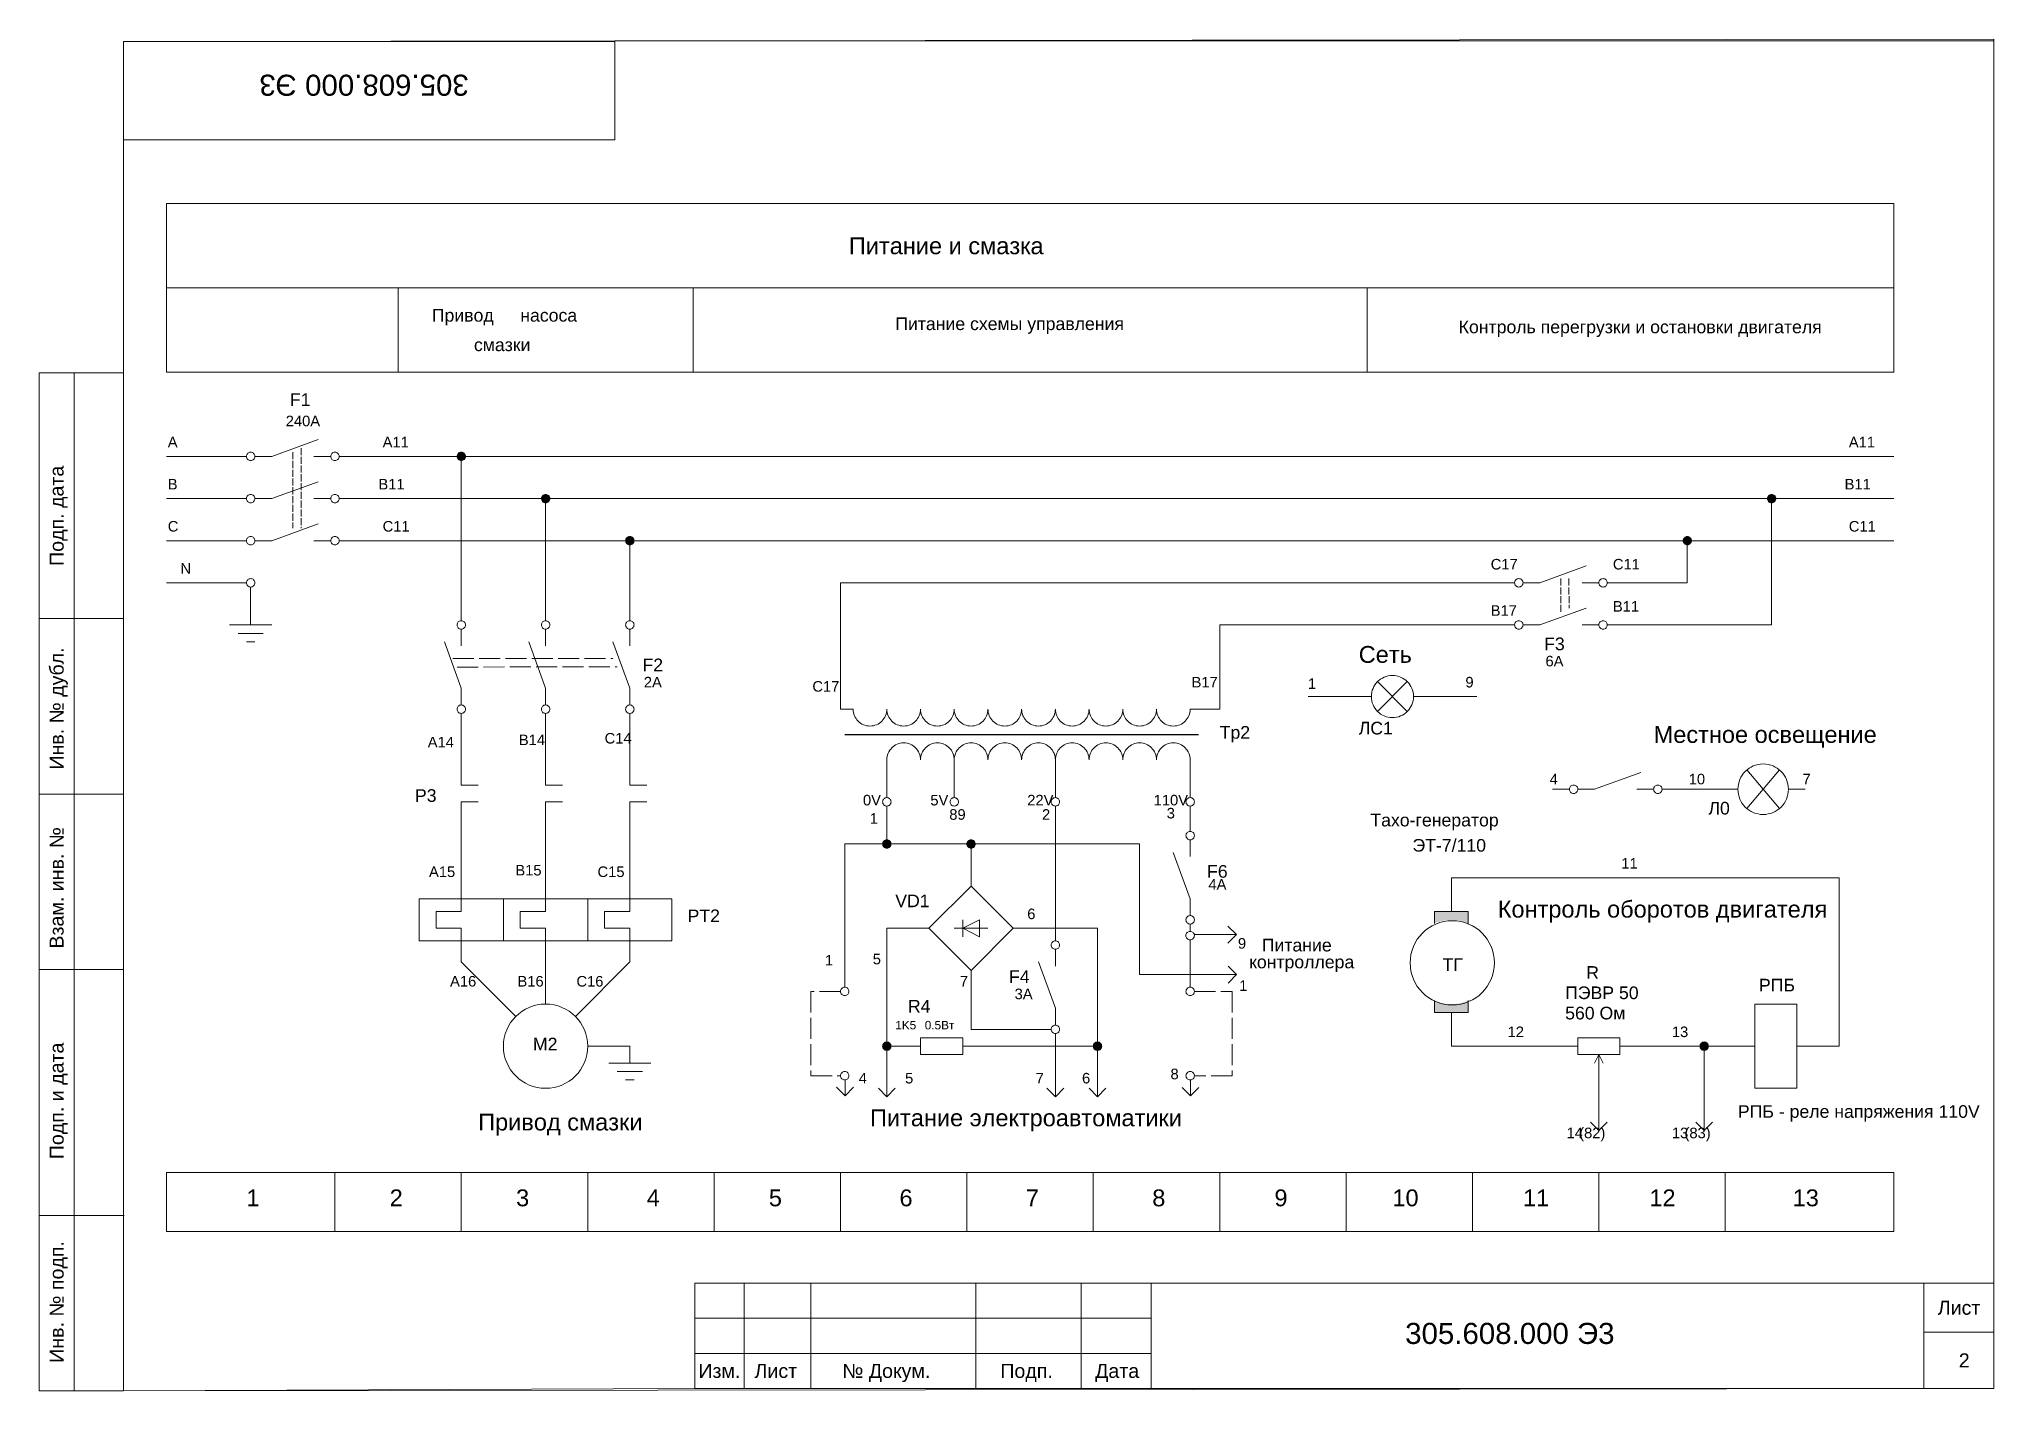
# Paper-space layout 'Лист3' of a CAD drawing. Header units: millimetres. Extents: x 5 to 283, y 4 to 197.
# The model-space entities are those that its viewports show. They can reach past a viewport. Long polylines and large blocks are cut down to what shows.
import ezdxf

# ---------------------------------------------------------------- set-up
doc = ezdxf.new("R2010")
doc.units = ezdxf.units.MM
doc.linetypes.add('ACAD_ISO02W100', pattern=[15, 12, -3])
doc.layers.get('0').update_dxf_attribs({"lineweight": 20})
doc.styles.get("Standard").update_dxf_attribs({"font": 'arial.ttf'})

msp = doc.modelspace()

# ---------------------------------------------------------------- hatches: boundary and pattern name
h = msp.add_hatch(color=256)
h.dxf.hatch_style = 1
h.paths.add_polyline_path([(2593, 1020, 1), (2592, 1020, 1)])
h = msp.add_hatch(color=256)
h.dxf.hatch_style = 1
h.paths.add_polyline_path([(2603, 1015, 1), (2602, 1015, 1)])
h = msp.add_hatch(color=256)
h.dxf.hatch_style = 1
h.paths.add_polyline_path([(2748.5, 1015, 1), (2747.5, 1015, 1)])
h = msp.add_hatch(color=256)
h.dxf.hatch_style = 1
h.paths.add_polyline_path([(2613, 1010, 1), (2612, 1010, 1)])
h = msp.add_hatch(color=256)
h.dxf.hatch_style = 1
h.paths.add_polyline_path([(2738.5, 1010, 1), (2737.5, 1010, 1)])
h = msp.add_hatch(color=256)
h.dxf.hatch_style = 1
h.paths.add_polyline_path([(2643.5, 974, 1), (2642.5, 974, 1)])
h = msp.add_hatch(color=256)
h.dxf.hatch_style = 1
h.paths.add_polyline_path([(2653.5, 974, 1), (2652.5, 974, 1)])
h = msp.add_hatch(color=256)
h.dxf.hatch_style = 1
h.paths.add_polyline_path([(2712, 966), (2708, 966), (2708, 964.583, -0.2087122), (2712, 964.583)])
h.paths.add_polyline_path([(2712, 955.417, -0.2087122), (2708, 955.417), (2708, 954), (2712, 954)])
h = msp.add_hatch(color=256)
h.dxf.hatch_style = 1
h.paths.add_polyline_path([(2643.5, 950, 1), (2642.5, 950, 1)])
h = msp.add_hatch(color=256)
h.dxf.hatch_style = 1
h.paths.add_polyline_path([(2668.5, 950, 1), (2667.5, 950, 1)])
h = msp.add_hatch(color=256)
h.dxf.hatch_style = 1
h.paths.add_polyline_path([(2740.5, 950, 1), (2739.5, 950, 1)])

# ---------------------------------------------------------------- linework, layer by layer
for p, q in [((2557.5, 1040), (2762.5, 1040)), ((2585, 1040), (2585, 1030)), ((2620, 1040), (2620, 1030)), ((2700, 1040), (2700, 1030)), ((2570, 1020), (2575.5, 1022)), ((2567, 1020), (2557.5, 1020)), ((2570, 1020), (2568, 1020)), ((2577, 1020), (2575, 1020)), ((2578, 1020), (2762.5, 1020)), ((2592.5, 1000.5), (2592.5, 1020)), ((2570, 1015), (2575.5, 1017)), ((2567, 1015), (2557.5, 1015)), ((2570, 1015), (2568, 1015)), ((2577, 1015), (2575, 1015)), ((2578, 1015), (2762.5, 1015)), ((2602.5, 1000.5), (2602.5, 1015)), ((2748, 1000), (2748, 1015)), ((2570, 1010), (2575.5, 1012)), ((2567, 1010), (2557.5, 1010)), ((2570, 1010), (2568, 1010)), ((2577, 1010), (2575, 1010)), ((2578, 1010), (2762.5, 1010)), ((2612.5, 1000.5), (2612.5, 1010)), ((2738, 1005), (2738, 1010)), ((2720.5, 1005), (2726, 1007)), ((2567, 1005), (2557.5, 1005)), ((2637.5, 1005), (2717.5, 1005)), ((2637.5, 1005), (2637.5, 990)), ((2720.5, 1005), (2718.5, 1005)), ((2727.5, 1005), (2725.5, 1005)), ((2728.5, 1005), (2738, 1005)), ((2567.5, 1004.5), (2567.5, 1000)), ((2565, 1000), (2570, 1000)), ((2717.5, 1000), (2682.5, 1000)), ((2682.5, 1000), (2682.5, 990)), ((2720.5, 1000), (2718.5, 1000)), ((2720.5, 1000), (2726, 1002)), ((2727.5, 1000), (2725.5, 1000)), ((2728.5, 1000), (2748, 1000)), ((2566, 999), (2569, 999)), ((2567, 998), (2568, 998)), ((2592.5, 992.5), (2590.5, 998)), ((2592.5, 999.5), (2592.5, 997.5)), ((2602.5, 992.5), (2600.5, 998)), ((2602.5, 999.5), (2602.5, 997.5)), ((2612.5, 992.5), (2610.5, 998)), ((2612.5, 999.5), (2612.5, 997.5)), ((2701.232, 993.268), (2704.768, 989.732)), ((2704.768, 993.268), (2701.232, 989.732)), ((2592.5, 992.5), (2592.5, 990.5)), ((2602.5, 992.5), (2602.5, 990.5)), ((2612.5, 992.5), (2612.5, 990.5)), ((2700.5, 991.5), (2693, 991.5)), ((2705.5, 991.5), (2713, 991.5)), ((2592.5, 989.5), (2592.5, 985)), ((2602.5, 989.5), (2602.5, 985)), ((2612.5, 989.5), (2612.5, 985)), ((2639, 990), (2637.5, 990)), ((2682.5, 990), (2679, 990)), ((2592.5, 985), (2592.5, 981)), ((2602.5, 985), (2602.5, 981)), ((2612.5, 985), (2612.5, 981)), ((2643, 984), (2643, 979.5)), ((2651, 984), (2651, 979.5)), ((2663, 984), (2663, 979.5)), ((2679, 984), (2679, 979.5)), ((2727, 980.5), (2732.5, 982.5)), ((2748.921, 982.805), (2745.079, 978.195)), ((2745.079, 982.805), (2748.921, 978.195)), ((2592.5, 981), (2594.5, 981)), ((2594.5, 979), (2592.5, 979)), ((2592.5, 979), (2592.5, 975)), ((2602.5, 981), (2604.5, 981)), ((2604.5, 979), (2602.5, 979)), ((2602.5, 979), (2602.5, 975)), ((2612.5, 981), (2614.5, 981)), ((2614.5, 979), (2612.5, 979)), ((2612.5, 979), (2612.5, 975)), ((2722, 980.5), (2724, 980.5)), ((2727, 980.5), (2725, 980.5)), ((2734, 980.5), (2732, 980.5)), ((2735, 980.5), (2744, 980.5)), ((2750, 980.5), (2752, 980.5)), ((2643, 978.5), (2643, 974)), ((2663, 978.5), (2663, 962.5)), ((2679, 978.5), (2679, 975.5)), ((2592.5, 975), (2592.5, 967.5)), ((2602.5, 975), (2602.5, 967.5)), ((2612.5, 975), (2612.5, 967.5)), ((2679, 974.5), (2679, 972.5)), ((2638, 974), (2673, 974)), ((2638, 974), (2638, 957)), ((2653, 974), (2653, 969)), ((2673, 974), (2673, 958.5)), ((2679, 967.5), (2677, 973)), ((2710, 966), (2710, 970)), ((2710, 970), (2756, 970)), ((2756, 950), (2756, 970)), ((2592.5, 967.5), (2592.5, 966)), ((2602.5, 967.5), (2602.5, 966)), ((2612.5, 967.5), (2612.5, 966)), ((2648, 964), (2653, 969)), ((2653, 969), (2658, 964)), ((2679, 967.5), (2679, 965.5)), ((2592.5, 966), (2589.5, 966)), ((2589.5, 966), (2589.5, 964)), ((2602.5, 966), (2599.5, 966)), ((2599.5, 966), (2599.5, 964)), ((2612.5, 966), (2609.5, 966)), ((2609.5, 966), (2609.5, 964)), ((2589.5, 964), (2592.5, 964)), ((2592.5, 964), (2592.5, 962.5)), ((2599.5, 964), (2602.5, 964)), ((2602.5, 964), (2602.5, 962.5)), ((2609.5, 964), (2612.5, 964)), ((2612.5, 964), (2612.5, 962.5)), ((2648, 964), (2643, 964)), ((2643, 964), (2643, 944)), ((2653, 959), (2648, 964)), ((2651, 964), (2655, 964)), ((2652, 965), (2652, 963)), ((2652, 964), (2654, 965)), ((2654, 963), (2652, 964)), ((2658, 964), (2653, 959)), ((2654, 965), (2654, 963)), ((2658, 964), (2668, 964)), ((2668, 964), (2668, 944)), ((2678.993, 964.5), (2678.993, 963.625)), ((2679.478, 963.245), (2684.478, 963.245)), ((2683.478, 964.245), (2684.478, 963.245)), ((2684.478, 963.245), (2683.478, 962.245)), ((2592.5, 962.5), (2592.5, 960)), ((2602.5, 962.5), (2602.5, 955)), ((2612.5, 962.5), (2612.5, 960)), ((2663, 961.5), (2663, 959.5)), ((2678.993, 962.625), (2679, 957)), ((2592.5, 960), (2598.964, 953.536)), ((2612.5, 960), (2606.036, 953.536)), ((2653, 952), (2653, 959)), ((2663, 954.5), (2661, 960)), ((2673, 958.5), (2684.5, 958.5)), ((2683.5, 959.5), (2684.5, 958.5)), ((2684.5, 958.5), (2683.5, 957.5)), ((2663, 954.5), (2663, 952.5)), ((2710, 954), (2710, 950)), ((2653, 952), (2662.5, 952)), ((2663, 951.5), (2663, 944)), ((2607.5, 950), (2612.5, 950)), ((2612.5, 950), (2612.5, 948)), ((2643, 950), (2647, 950)), ((2652, 950), (2668, 950)), ((2710, 950), (2725, 950)), ((2727.5, 949), (2727, 948)), ((2727.5, 940), (2727.5, 949)), ((2728, 948), (2727.5, 949)), ((2730, 950), (2746, 950)), ((2740, 950), (2740, 940)), ((2756, 950), (2751, 950)), ((2610, 948), (2615, 948)), ((2611, 947), (2614, 947)), ((2612, 946), (2613, 946)), ((2637.042, 945.121), (2638.042, 944.121)), ((2638.042, 946.005), (2638.042, 944.121)), ((2638.042, 944.121), (2639.042, 945.121)), ((2642, 945), (2643, 944)), ((2643, 944), (2644, 945)), ((2662, 945), (2663, 944)), ((2663, 944), (2664, 945)), ((2667, 945), (2668, 944)), ((2668, 944), (2669, 945)), ((2678.042, 945.118), (2679.042, 944.118)), ((2679.042, 946.002), (2679.042, 944.118)), ((2679.042, 944.118), (2680.042, 945.118)), ((2726.5, 941), (2727.5, 940)), ((2727.5, 940), (2728.5, 941)), ((2739, 941), (2740, 940)), ((2740, 940), (2741, 941)), ((2577.5, 935), (2577.5, 928)), ((2592.5, 935), (2592.5, 928)), ((2607.5, 935), (2607.5, 928)), ((2622.5, 935), (2622.5, 928)), ((2637.5, 935), (2637.5, 928)), ((2652.5, 935), (2652.5, 928)), ((2667.5, 935), (2667.5, 928)), ((2682.5, 935), (2682.5, 928)), ((2697.5, 935), (2697.5, 928)), ((2712.5, 935), (2712.5, 928)), ((2727.5, 935), (2727.5, 928)), ((2742.5, 935), (2742.5, 928))]:
    msp.add_line(p, q)
at = {"linetype": 'ACAD_ISO02W100', "ltscale": 0.1}
for p, q in [((2573.5, 1021), (2573.5, 1011.5)), ((2572.5, 1020.5), (2572.513, 1011.5)), ((2723, 1005.5), (2723, 1001.5)), ((2723.924, 1005.499), (2723.981, 1002))]:
    msp.add_line(p, q, dxfattribs=at)
at = {"linetype": 'ACAD_ISO02W100', "ltscale": 0.3}
for p, q in [((2591.5, 996), (2610.5, 996)), ((2592, 995), (2611, 995.028)), ((2637.5, 956.5), (2634, 956.5)), ((2634, 956.5), (2634, 946.5)), ((2679.5, 956.5), (2684, 956.5)), ((2684, 956.5), (2684, 946.5)), ((2634, 946.5), (2637.5, 946.5)), ((2684, 946.5), (2679.5, 946.5))]:
    msp.add_line(p, q, dxfattribs=at)
at = {"lineweight": 30}
msp.add_line((2638, 987), (2680, 987), dxfattribs=at)
for points in [[(2762.5, 1030), (2557.5, 1030), (2557.5, 1050), (2762.5, 1050)], [(2587.5, 967.5), (2597.5, 967.5), (2597.5, 962.5), (2587.5, 962.5)], [(2597.5, 967.5), (2607.5, 967.5), (2607.5, 962.5), (2597.5, 962.5)], [(2607.5, 967.5), (2617.5, 967.5), (2617.5, 962.5), (2607.5, 962.5)], [(2746, 955), (2751, 955), (2751, 945), (2746, 945)], [(2647, 951), (2652, 951), (2652, 949), (2647, 949)], [(2725, 951), (2730, 951), (2730, 949), (2725, 949)], [(2762.5, 928), (2557.5, 928), (2557.5, 935), (2762.5, 935)]]:
    msp.add_lwpolyline(points, close=True)
for points in [[(2708, 964.583), (2708, 966), (2712, 966), (2712, 964.583)], [(2712, 955.417), (2712, 954), (2708, 954), (2708, 955.417)]]:
    msp.add_lwpolyline(points)
for centre, radius in [((2567.5, 1020), 0.5), ((2577.5, 1020), 0.5), ((2592.5, 1020), 0.5), ((2567.5, 1015), 0.5), ((2577.5, 1015), 0.5), ((2602.5, 1015), 0.5), ((2748, 1015), 0.5), ((2567.5, 1010), 0.5), ((2577.5, 1010), 0.5), ((2612.5, 1010), 0.5), ((2738, 1010), 0.5), ((2567.5, 1005), 0.5), ((2718, 1005), 0.5), ((2728, 1005), 0.5), ((2592.5, 1000), 0.5), ((2602.5, 1000), 0.5), ((2612.5, 1000), 0.5), ((2718, 1000), 0.5), ((2728, 1000), 0.5), ((2703, 991.5), 2.5), ((2592.5, 990), 0.5), ((2602.5, 990), 0.5), ((2612.5, 990), 0.5), ((2747, 980.5), 3), ((2643, 979), 0.5), ((2651, 979), 0.5), ((2663, 979), 0.5), ((2679, 979), 0.5), ((2724.5, 980.5), 0.5), ((2734.5, 980.5), 0.5), ((2643, 974), 0.5), ((2653, 974), 0.5), ((2679, 975), 0.5), ((2679, 965), 0.5), ((2678.993, 963.125), 0.5), ((2710.102, 959.895), 5), ((2663, 962), 0.5), ((2638, 956.5), 0.5), ((2679, 956.5), 0.5), ((2602.5, 950), 5), ((2663, 952), 0.5), ((2643, 950), 0.5), ((2668, 950), 0.5), ((2740, 950), 0.5), ((2638, 946.5), 0.5), ((2679, 946.5), 0.5)]:
    msp.add_circle(centre, radius)
for centre, start, end in [((2641, 990), 180, 0), ((2645, 990), 180, 0), ((2649, 990), 180, 0), ((2653, 990), 180, 0), ((2657, 990), 180, 0), ((2661, 990), 180, 0), ((2665, 990), 180, 0), ((2669, 990), 180, 0), ((2673, 990), 180, 0), ((2677, 990), 180, 0), ((2645, 984), 0, 180), ((2649, 984), 0, 180), ((2653, 984), 0, 180), ((2657, 984), 0, 180), ((2661, 984), 0, 180), ((2665, 984), 0, 180), ((2669, 984), 0, 180), ((2673, 984), 0, 180), ((2677, 984), 0, 180)]:
    msp.add_arc(centre, 2, start, end)

# ---------------------------------------------------------------- texts
for s, height, p in [('Питание и смазка', 2, (2638.5, 1044)), ('Привод', 1.5, (2589, 1036)), ('насоса', 1.5, (2599.5, 1036)), ('Питание схемы управления', 1.5, (2644, 1035)), ('Контроль перегрузки и остановки двигателя', 1.5, (2710.868, 1034.623)), ('смазки', 1.5, (2594, 1032.5)), ('F1', 1.5, (2572.165, 1026)), ('240А', 1.25, (2571.665, 1023.582)), ('A', 1.25, (2557.665, 1021.082)), ('A11', 1.25, (2583.165, 1021.082)), ('A11', 1.25, (2757.165, 1021.082)), ('B', 1.25, (2557.665, 1016.082)), ('B11', 1.25, (2582.665, 1016.082)), ('B11', 1.25, (2756.665, 1016.082)), ('C', 1.25, (2557.665, 1011.082)), ('C11', 1.25, (2583.165, 1011.082)), ('C11', 1.25, (2757.165, 1011.082)), ('N', 1.25, (2559.165, 1006.082)), ('C17', 1.25, (2714.665, 1006.582)), ('C11', 1.25, (2729.165, 1006.582)), ('B17', 1.25, (2714.665, 1001.082)), ('B11', 1.25, (2729.165, 1001.582)), ('F3', 1.5, (2721, 997)), ('F2', 1.5, (2614, 994.5)), ('Сеть', 2, (2699, 995.5)), ('6А', 1.25, (2721.165, 995.082)), ('2А', 1.25, (2614.165, 992.582)), ('C17', 1.25, (2634.165, 992.082)), ('B17', 1.25, (2679.165, 992.582)), ('1', 1.25, (2692.977, 992.415)), ('9', 1.25, (2711.665, 992.582)), ('ЛС1', 1.5, (2699, 987)), ('А14', 1.25, (2588.517, 985.466)), ('В14', 1.25, (2599.33, 985.734)), ('С14', 1.25, (2609.508, 985.924)), ('Tp2', 1.5, (2682.5, 986.5)), ('Местное освещение', 2, (2734, 986)), ('4', 1.25, (2721.665, 981.082)), ('10', 1.25, (2738.165, 981.082)), ('7', 1.25, (2751.665, 981.082)), ('P3', 1.5, (2587, 979)), ('0V', 1.25, (2640.165, 978.582)), ('5V', 1.25, (2648.165, 978.582)), ('22V', 1.25, (2659.665, 978.582)), ('110V', 1.25, (2674.665, 978.582)), ('Л0', 1.5, (2740.5, 977.5)), ('1', 1.25, (2640.977, 976.415)), ('89', 1.25, (2650.412, 976.878)), ('2', 1.25, (2661.412, 976.878)), ('3', 1.25, (2676.214, 977.033)), ('Тахо-генератор', 1.5, (2700.383, 976.09)), ('ЭТ-7/110', 1.5, (2705.383, 973.09)), ('11', 1.25, (2730.165, 971.082)), ('А15', 1.25, (2588.665, 970.082)), ('В15', 1.25, (2598.913, 970.263)), ('С15', 1.25, (2608.665, 970.082)), ('F6', 1.5, (2681, 970)), ('4A', 1.25, (2681.165, 968.582)), ('VD1', 1.5, (2644, 966.5)), ('Контроль оборотов двигателя', 2, (2715.501, 965.266)), ('PT2', 1.5, (2619.352, 964.723)), ('6', 1.25, (2659.665, 965.082)), ('9', 1.25, (2684.665, 961.582)), ('1', 1.25, (2635.665, 959.582)), ('5', 1.25, (2641.329, 959.726)), ('Питание', 1.5, (2687.5, 961.25)), ('ТГ', 1.5, (2708.943, 958.934)), ('A16', 1.25, (2591.165, 957.082)), ('B16', 1.25, (2599.165, 957.082)), ('C16', 1.25, (2606.165, 957.082)), ('7', 1.25, (2651.665, 957.082)), ('F4', 1.5, (2657.5, 957.5)), ('контроллера', 1.5, (2686, 959.25)), ('R', 1.5, (2726, 958)), ('3А', 1.25, (2658.165, 955.582)), ('1', 1.25, (2684.813, 956.562)), ('ПЭВР 50', 1.5, (2723.5, 955.59)), ('РПБ', 1.5, (2746.5, 956.5)), ('R4', 1.5, (2645.5, 954)), ('560 Ом', 1.5, (2723.5, 953.181)), ('1K5', 1, (2644, 952)), ('0.5Вт', 1, (2647.5, 952)), ('12', 1.25, (2716.665, 951.082)), ('13', 1.25, (2736.165, 951.082)), ('M2', 1.5, (2601, 949.5)), ('4', 1.25, (2639.665, 945.582)), ('5', 1.25, (2645.165, 945.582)), ('7', 1.25, (2660.665, 945.582)), ('6', 1.25, (2666.165, 945.582)), ('8', 1.25, (2676.665, 946.082)), ('Привод смазки', 2, (2594.5, 940)), ('Питание электроавтоматики', 2, (2641, 940.5)), ('РПБ - реле напряжения 110V', 1.5, (2744, 941.5)), ('14', 1.25, (2723.665, 939.082)), ('(82)', 1.25, (2725.165, 939.082)), ('13', 1.25, (2736.165, 939.082)), ('(83)', 1.25, (2737.665, 939.082)), ('1', 2, (2567, 931)), ('2', 2, (2584, 931)), ('3', 2, (2599, 931)), ('4', 2, (2614.5, 931)), ('5', 2, (2629, 931)), ('6', 2, (2644.5, 931)), ('7', 2, (2659.5, 931)), ('8', 2, (2674.5, 931)), ('9', 2, (2689, 931)), ('10', 2, (2703, 931)), ('11', 2, (2718.5, 931)), ('12', 2, (2733.5, 931)), ('13', 2, (2750.5, 931)), ('305.608.000 Э3', 3, (2634.899, 911.344))]:
    msp.add_text(s, height=height).set_placement(p)

psp = doc.layouts.new('Лист3')

# ---------------------------------------------------------------- linework, layer by layer
for p, q in [((4.76, 149.36), (16.76, 149.36)), ((4.76, 4.36), (4.76, 149.36)), ((9.76, 4.36), (9.76, 149.36)), ((16.76, 114.36), (4.76, 114.39)), ((16.76, 89.36), (4.76, 89.34)), ((16.76, 64.36), (4.76, 64.4)), ((16.89, 29.36), (4.89, 29.36)), ((16.89, 29.36), (4.89, 29.36)), ((16.56, 29.36), (4.89, 29.36)), ((105.15, 19.71), (105.15, 4.71)), ((114.65, 19.71), (114.65, 4.71)), ((138.15, 19.71), (138.15, 4.71)), ((153.15, 19.71), (153.15, 4.71)), ((273.15, 19.71), (273.15, 4.71)), ((98.15, 14.71), (163.15, 14.71)), ((273.15, 12.71), (283.15, 12.71)), ((98.15, 9.71), (163.15, 9.71)), ((16.76, 4.36), (4.76, 4.36))]:
    psp.add_line(p, q)
for points in [[(16.76, 4.36), (283.15, 4.71), (283.15, 196.9), (16.76, 196.55)], [(16.76, 4.36), (16.76, 182.55), (86.76, 182.55), (86.76, 196.64), (283.15, 196.64), (283.15, 19.71), (98.15, 19.71), (98.15, 4.71), (16.76, 4.36)], [(16.76, 196.55), (86.76, 196.55), (86.76, 182.55), (16.76, 182.55)], [(98.15, 4.71), (98.15, 19.71), (283.15, 19.71), (283.15, 4.71)], [(98.15, 19.71), (163.15, 19.71), (163.15, 4.71), (98.15, 4.71)]]:
    psp.add_lwpolyline(points, close=True)

# ---------------------------------------------------------------- texts
for s, height, rotation, p in [('305.608.000 Э3', 3, 180, (65.95, 191.83)), ('Подп. дата', 2, 90, (8.26, 121.86)), ('Инв. № дубл.', 2, 90, (8.26, 92.86)), ('Взам. инв. №', 2, 90, (8.26, 67.36)), ('Подп. и дата', 2, 90, (8.26, 37.36)), ('Инв. № подп.', 2, 90, (8.26, 8.36))]:
    psp.add_text(s, height=height, rotation=rotation).set_placement(p)
for s, height, p in [('Лист', 2, (275.15, 15.21)), ('305.608.000 Э3', 3, (199.31, 11.05)), ('2', 2, (278.15, 7.71)), ('Изм.', 2, (98.65, 6.21)), ('Лист', 2, (106.65, 6.21)), ('№ Докум.', 2, (119.15, 6.21)), ('Подп.', 2, (141.65, 6.21)), ('Дата', 2, (155.15, 6.21))]:
    psp.add_text(s, height=height).set_placement(p)

# ---------------------------------------------------------------- viewports
at = {"layer": '0'}
vp = psp.add_viewport(center=(149.96, 100.5), size=(266.39, 192.2818), view_center_point=(2663.391, 989.202), view_height=160.23484, dxfattribs=at)
vp.dxf.flags = 0x10000  # cut along an outline
vp.dxf.clipping_boundary_handle = psp.add_lwpolyline([(16.76, 4.36), (16.76, 182.55), (86.76, 182.55), (86.76, 196.64), (283.15, 196.64), (283.15, 19.71), (98.15, 19.71), (98.15, 4.71), (16.76, 4.36)], format="xyb", close=True, dxfattribs={"invisible": 1}).dxf.handle

doc.saveas('drawing.dxf')
